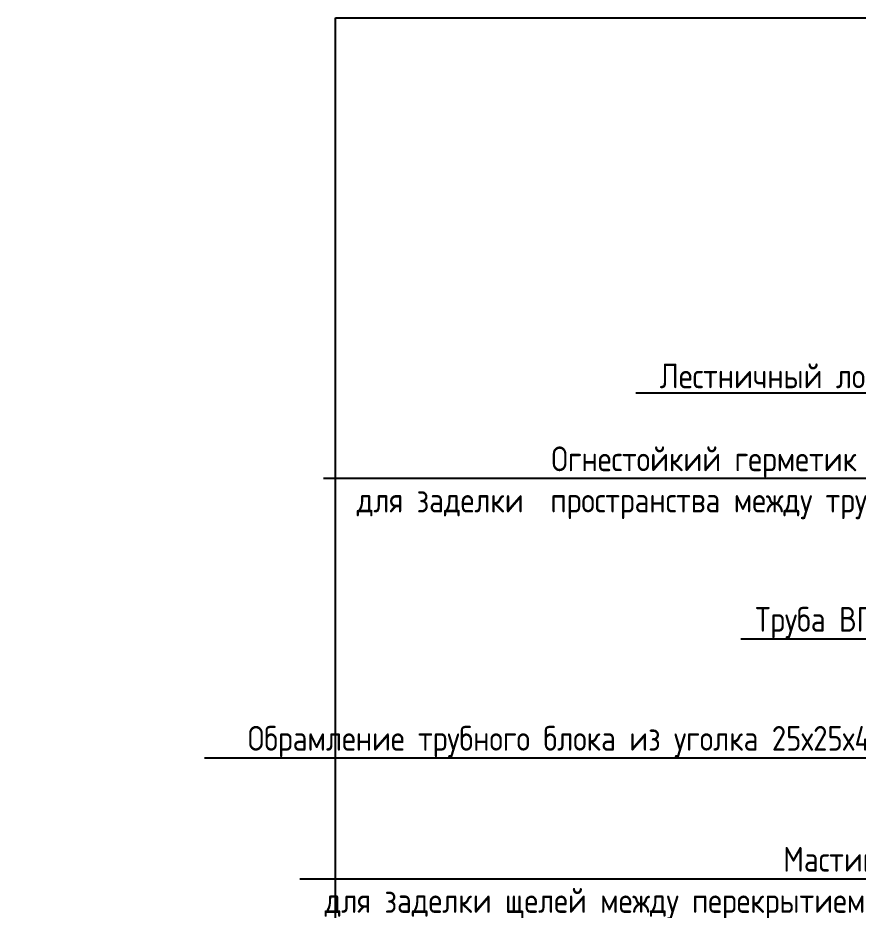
# Model space of a CAD drawing. Header units: millimetres. Extents: x -42533 to 645315, y 3457 to 82611.
# Drawn here: x 59074 to 65727, y 13483 to 20544 of the extents above; entities that cross this region are included whole.
import ezdxf
from ezdxf import colors
from ezdxf.entities.mleader import LeaderData, LeaderLine
from ezdxf.math import Vec2, Vec3

# ---------------------------------------------------------------- set-up
doc = ezdxf.new("R2010")
doc.units = ezdxf.units.MM
doc.layers.add('ЭМ_кабеленесущие конструкции', color=7, linetype='Continuous', lineweight=15)
doc.layers.add('ЭОМ_Лотки рабочие', color=5, linetype='Continuous')
doc.styles.add('ISOCPEUR', font='isocpeur.ttf', dxfattribs={"width": 0.85, "height": 275})

# ---------------------------------------------------------------- blocks, each defined once
blk = doc.blocks.new('_Dot')
at = {"color": 0, "linetype": 'ByBlock', "lineweight": -2}
blk.add_line((-0.5, 0), (-1, 0), dxfattribs=at)
at = {"color": 0, "linetype": 'ByBlock', "const_width": 0.5}
blk.add_lwpolyline([(-0.25, 0, 1), (0.25, 0, 1)], format="xyb", close=True, dxfattribs=at)

msp = doc.modelspace()

# ---------------------------------------------------------------- linework, layer by layer
at = {"layer": 'ЭОМ_Лотки рабочие', "color": 7}
msp.add_lwpolyline([(61588.5, 20543.9), (78769.7, 20543.9), (78769.7, 6518.8), (61588.5, 6518.8)], close=True, dxfattribs=at)

# ---------------------------------------------------------------- leaders
at = {"layer": 'ЭМ_кабеленесущие конструкции', "lineweight": 5}
ml = msp.add_multileader_mtext('Standard', dxfattribs=at)
ml.set_content('Лестничный лоток LL5050HDZ', color=256, style='ISOCPEUR')
ml.set_leader_properties()
ml.set_arrow_properties(name='DOT')
ml.build(insert=Vec2(0, 0))
ml.multileader.update_dxf_attribs({"text_left_attachment_type": 6, "text_right_attachment_type": 6, "dogleg_length": 0.00122, "arrow_head_size": 48.9, "scale": 10})
ctx = ml.context
ctx.base_point, ctx.scale, ctx.char_height, ctx.arrow_head_size, ctx.landing_gap_size, ctx.plane_origin = Vec3(64162.9, 17573.6), 10, 195.708, 48.9, 97.9, Vec3(66101.2, 17351.4)
ctx.left_attachment, ctx.right_attachment, ctx.text_align_type = 6, 6, 2
notes = []
notes.append((ctx, [(1, (1, 1, 0), (67452.8, 17573.6), (-1, 0), 0.0597, [(1, [(68556.8, 17070.6)], 0, [])])]))
ctx.mtext.insert, ctx.mtext.width, ctx.mtext.defined_height, ctx.mtext.alignment, ctx.mtext.flow_direction = Vec3(67354.9, 17808.4), 3770.984, 201.2, 3, 5
ml = msp.add_multileader_mtext('Standard', dxfattribs=at)
ml.set_content('Мастика огнеупорная\\Pдля заделки щелей между стеной и трубой ВГП', color=256, style='ISOCPEUR')
ml.set_leader_properties()
ml.set_arrow_properties(name='DOT')
ml.build(insert=Vec2(0, 0))
ml.multileader.update_dxf_attribs({"text_left_attachment_type": 6, "text_right_attachment_type": 6, "dogleg_length": 0.00122, "arrow_head_size": 59.6, "scale": 10})
ctx = ml.context
ctx.base_point, ctx.scale, ctx.char_height, ctx.arrow_head_size, ctx.landing_gap_size, ctx.plane_origin = Vec3(19191.2, 16139.8), 10, 238.481, 59.6, 119.2, Vec3(29286.4, 18572.5)
ctx.left_attachment, ctx.right_attachment = 6, 6
notes.append((ctx, [(1, (1, 1, 0), (23980.6, 16139.8), (-1, 0), 0.0727, [(2, [(23436, 17513.7)], 0, [])])]))
ctx.mtext.insert, ctx.mtext.width, ctx.mtext.defined_height, ctx.mtext.flow_direction = Vec3(19986, 16449.8), 4895.418, 235.2, 5
ml = msp.add_multileader_mtext('Standard', dxfattribs=at)
ml.set_content('Огнестойкий герметик DS1201, DS1202\\Pдля заделки  пространства между трубой и кабелем', color=256, style='ISOCPEUR')
ml.set_leader_properties()
ml.set_arrow_properties(name='DOT')
ml.build(insert=Vec2(0, 0))
ml.multileader.update_dxf_attribs({"text_left_attachment_type": 6, "text_right_attachment_type": 6, "dogleg_length": 0.00122, "arrow_head_size": 48.9, "scale": 10})
ctx = ml.context
ctx.base_point, ctx.scale, ctx.char_height, ctx.arrow_head_size, ctx.landing_gap_size, ctx.plane_origin = Vec3(62574.3, 16897.4), 10, 195.708, 48.9, 97.9, Vec3(66630.1, 17867.5)
ctx.left_attachment, ctx.right_attachment, ctx.text_align_type = 6, 6, 2
notes.append((ctx, [(1, (1, 1, 0), (67452.8, 16897.4), (-1, 0), 0.0597, [(2, [(68401.4, 15928.9)], 0, [])])]))
ctx.mtext.insert, ctx.mtext.width, ctx.mtext.defined_height, ctx.mtext.alignment, ctx.mtext.flow_direction = Vec3(67354.9, 17151.8), 5079.725, 525.7, 3, 5
ml = msp.add_multileader_mtext('Standard', dxfattribs=at)
ml.set_content('Труба ВГП Ду=40 48шт.', color=256, style='ISOCPEUR')
ml.set_leader_properties()
ml.set_arrow_properties(name='DOT')
ml.build(insert=Vec2(0, 0))
ml.multileader.update_dxf_attribs({"text_left_attachment_type": 6, "text_right_attachment_type": 6, "dogleg_length": 0.00122, "arrow_head_size": 48.9, "scale": 10})
ctx = ml.context
ctx.base_point, ctx.scale, ctx.char_height, ctx.arrow_head_size, ctx.landing_gap_size, ctx.plane_origin = Vec3(65460.5, 15627.4), 10, 195.708, 48.9, 97.9, Vec3(72194.7, 17894.4)
ctx.left_attachment, ctx.right_attachment, ctx.text_align_type = 6, 6, 2
notes.append((ctx, [(1, (1, 1, 0), (67452.8, 15627.4), (-1, 0), 0.0597, [(2, [(68356.2, 15853.8)], 0, [])])]))
ctx.mtext.insert, ctx.mtext.width, ctx.mtext.defined_height, ctx.mtext.alignment, ctx.mtext.flow_direction = Vec3(67354.9, 15881.8), 1869.846, 386, 3, 5
ml = msp.add_multileader_mtext('Standard', dxfattribs=at)
ml.set_content('Обрамление трубного блока из уголка 25х25х4 ГОСТ 8509-93', color=256, style='ISOCPEUR')
ml.set_leader_properties()
ml.set_arrow_properties(name='DOT')
ml.build(insert=Vec2(0, 0))
ml.multileader.update_dxf_attribs({"text_left_attachment_type": 6, "text_right_attachment_type": 6, "dogleg_length": 0.00122, "arrow_head_size": 48.9, "scale": 10})
ctx = ml.context
ctx.base_point, ctx.scale, ctx.char_height, ctx.arrow_head_size, ctx.landing_gap_size, ctx.plane_origin = Vec3(63988.3, 14685.8), 10, 195.708, 48.9, 97.9, Vec3(66459.7, 16357.8)
ctx.left_attachment, ctx.right_attachment, ctx.text_align_type = 6, 6, 2
notes.append((ctx, [(1, (1, 1, 0), (67550.7, 14685.8), (-1, 0), 97.9, [(0, [(68295, 15703.9)], 0, [])])]))
ctx.mtext.insert, ctx.mtext.width, ctx.mtext.defined_height, ctx.mtext.alignment, ctx.mtext.flow_direction = Vec3(67354.9, 14940.2), 4050.206, 525.7, 3, 5
ml = msp.add_multileader_mtext('Standard', dxfattribs=at)
ml.set_content('Мастика огнеупорная\\Pдля заделки щелей между перекрытием и трубой ВГП', color=256, style='ISOCPEUR')
ml.set_leader_properties()
ml.set_arrow_properties(name='DOT')
ml.build(insert=Vec2(0, 0))
ml.multileader.update_dxf_attribs({"text_left_attachment_type": 6, "text_right_attachment_type": 6, "dogleg_length": 0.00122, "arrow_head_size": 48.9, "scale": 10})
ctx = ml.context
ctx.base_point, ctx.scale, ctx.char_height, ctx.arrow_head_size, ctx.landing_gap_size, ctx.plane_origin = Vec3(64412.5, 13728.6), 10, 195.708, 48.9, 97.9, Vec3(71889.9, 17091.6)
ctx.left_attachment, ctx.right_attachment, ctx.text_align_type = 6, 6, 2
notes.append((ctx, [(1, (1, 1, 0), (67452.8, 13728.6), (-1, 0), 0.0597, [(2, [(68326.3, 14094.8)], 0, [])])]))
ctx.mtext.insert, ctx.mtext.width, ctx.mtext.defined_height, ctx.mtext.alignment, ctx.mtext.flow_direction = Vec3(67354.9, 13983.1), 4017.395, 193, 3, 5
for ctx, leaders in notes:
    for number, flags, end, landing, length, lines in leaders:
        leader = LeaderData()
        leader.index, (leader.has_last_leader_line, leader.has_dogleg_vector, leader.attachment_direction) = number, flags
        leader.last_leader_point, leader.dogleg_vector, leader.dogleg_length = Vec3(end), Vec3(landing), length
        for number, points, colour, breaks in lines:
            line = LeaderLine()
            line.index, line.vertices, line.color, line.breaks = number, Vec3.list(points), colors.encode_raw_color(colour), breaks
            leader.lines.append(line)
        ctx.leaders.append(leader)

doc.saveas('drawing.dxf')
